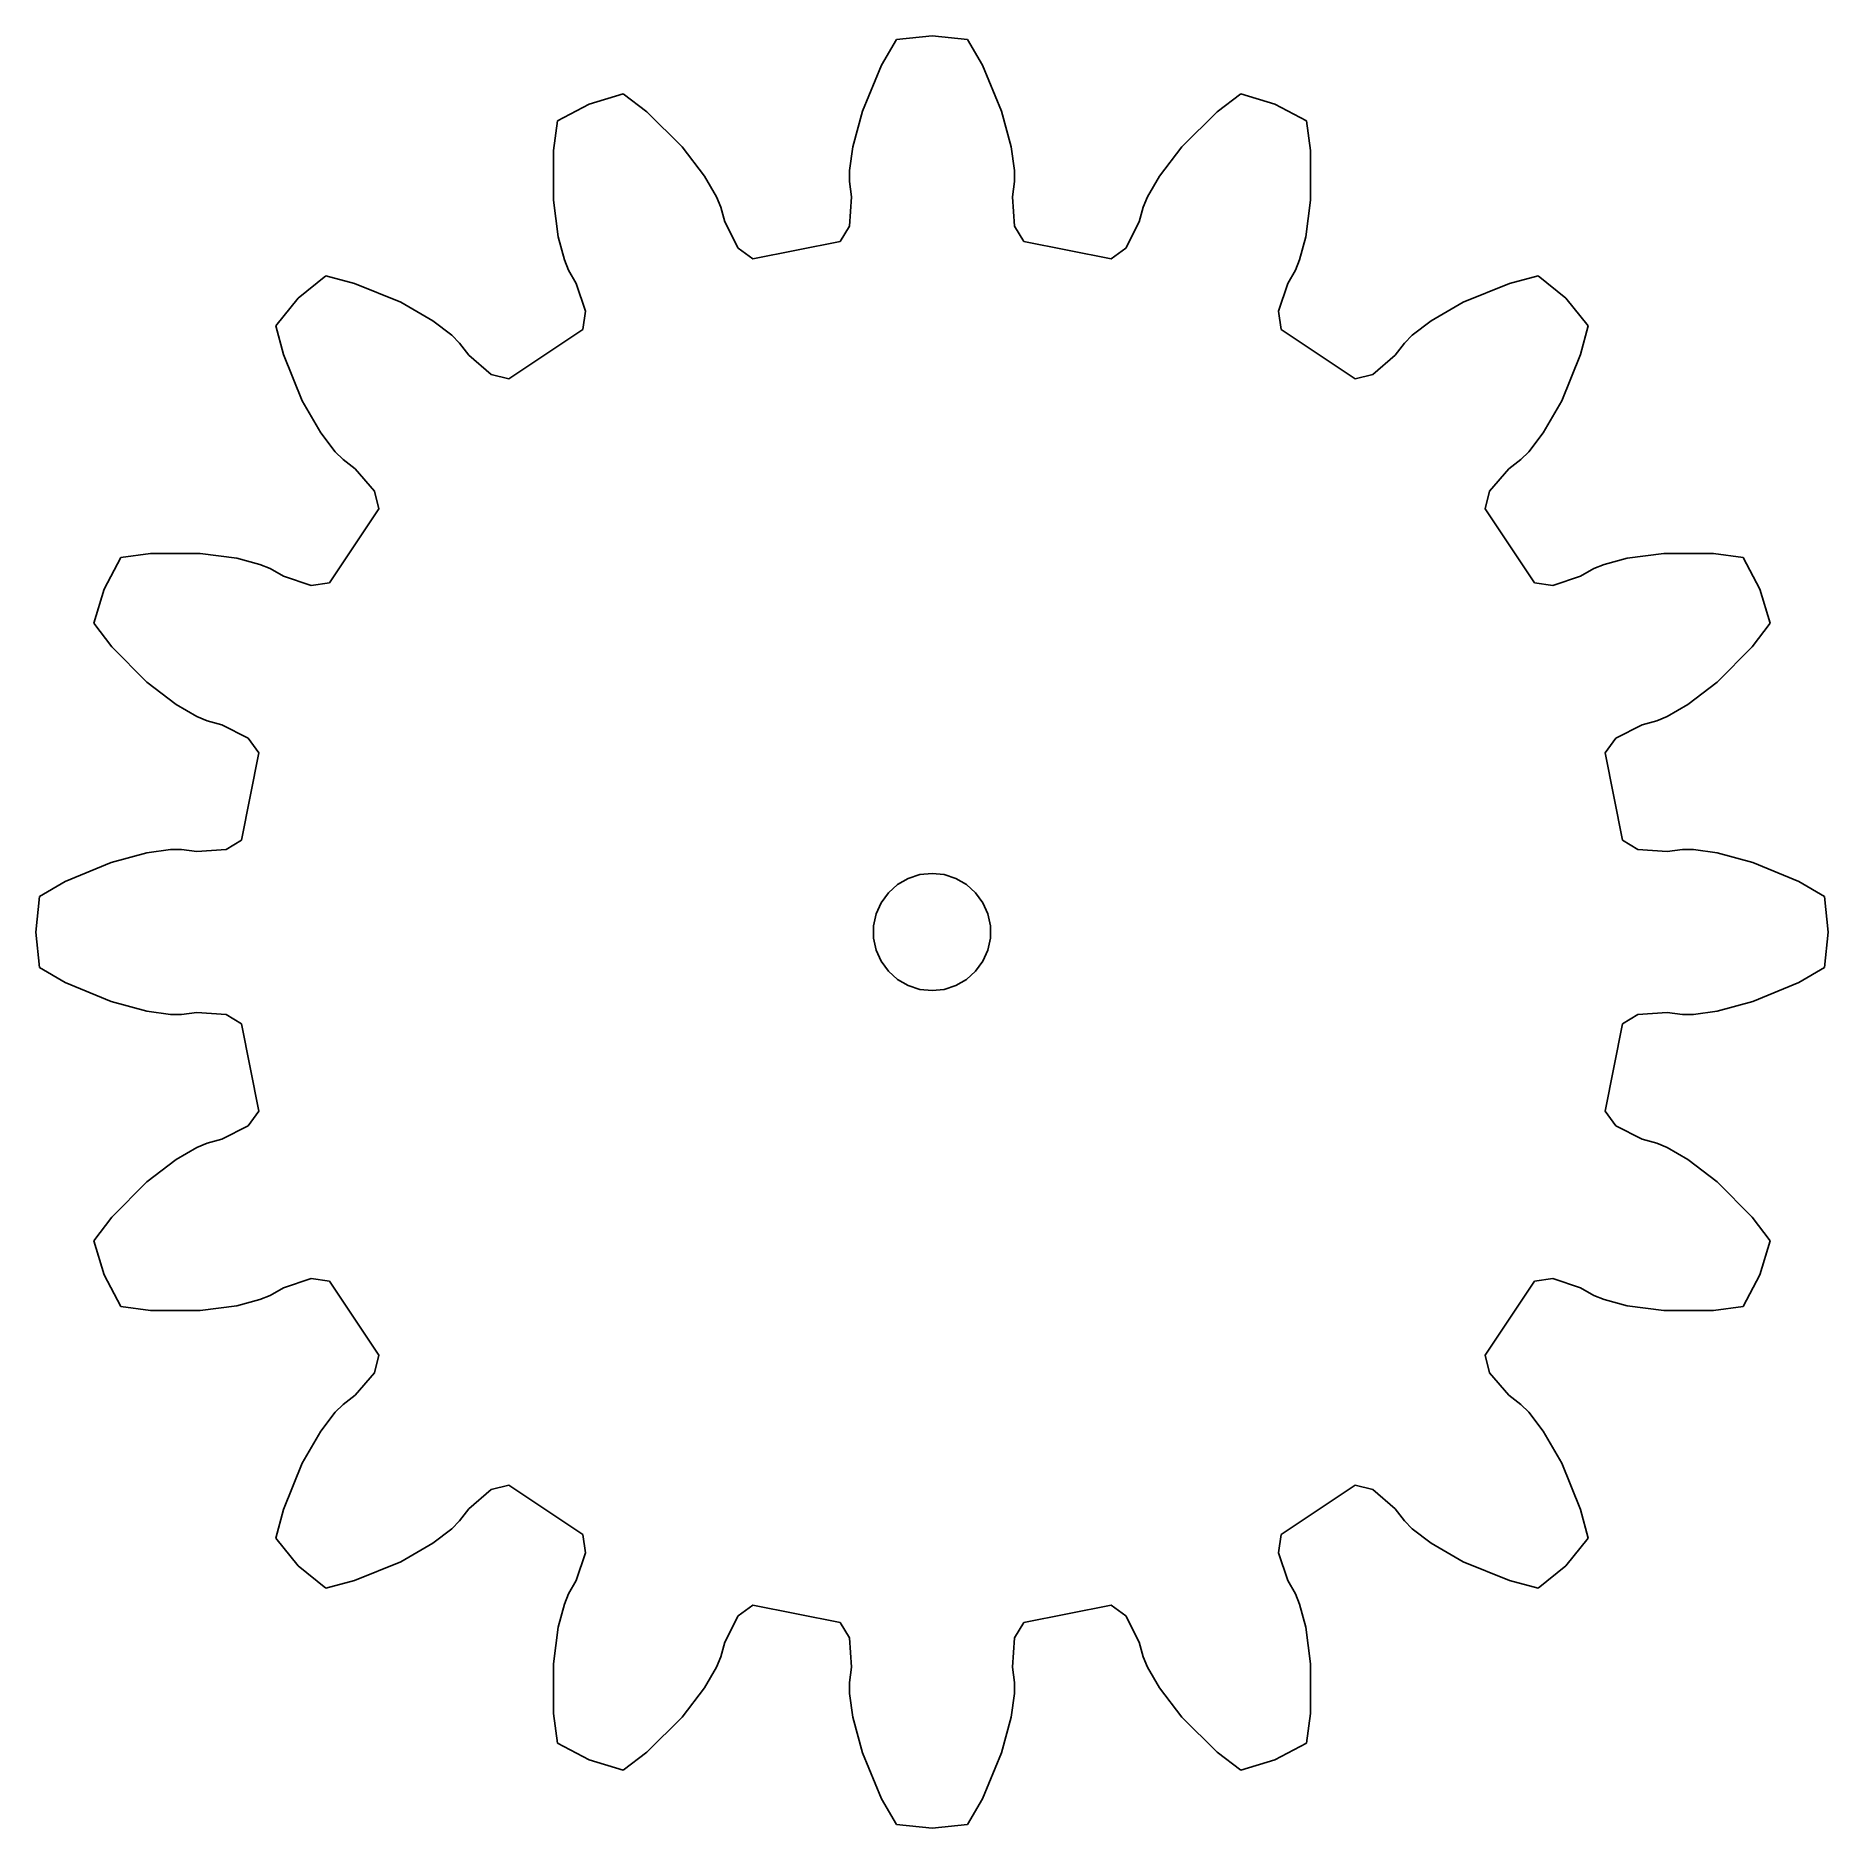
# Model space of a CAD drawing. Header units: metres. Extents: x -22.9 to 22.9, y -22.9 to 22.9.
import ezdxf

# ---------------------------------------------------------------- set-up
doc = ezdxf.new("R2010")
doc.units = ezdxf.units.M

msp = doc.modelspace()

# ---------------------------------------------------------------- linework, layer by layer
for p, q in [((0, 22.918), (-0.907, 22.829)), ((0.907, 22.829), (0, 22.918)), ((-0.907, 22.829), (-1.289, 22.171)), ((1.289, 22.171), (0.907, 22.829)), ((-1.289, 22.171), (-1.779, 20.995)), ((1.779, 20.995), (1.289, 22.171)), ((-8.77, 21.174), (-9.575, 20.744)), ((-7.898, 21.438), (-8.77, 21.174)), ((-7.294, 20.977), (-7.898, 21.438)), ((7.898, 21.438), (7.294, 20.977)), ((8.77, 21.174), (7.898, 21.438)), ((9.575, 20.744), (8.77, 21.174)), ((-9.575, 20.744), (-9.676, 19.99)), ((-6.39, 20.078), (-7.294, 20.977)), ((-1.779, 20.995), (-2.026, 20.084)), ((2.026, 20.084), (1.779, 20.995)), ((7.294, 20.977), (6.39, 20.078)), ((9.676, 19.99), (9.575, 20.744)), ((-9.676, 19.99), (-9.678, 18.716)), ((-5.814, 19.331), (-6.39, 20.078)), ((-2.026, 20.084), (-2.107, 19.477)), ((2.107, 19.477), (2.026, 20.084)), ((6.39, 20.078), (5.814, 19.331)), ((9.678, 18.716), (9.676, 19.99)), ((-5.507, 18.8), (-5.814, 19.331)), ((-2.107, 19.477), (-2.108, 19.195)), ((2.108, 19.195), (2.107, 19.477)), ((5.814, 19.331), (5.507, 18.8)), ((-5.398, 18.54), (-5.507, 18.8)), ((-2.057, 18.805), (-2.11, 18.055)), ((-2.108, 19.195), (-2.057, 18.805)), ((2.057, 18.805), (2.108, 19.195)), ((2.11, 18.055), (2.057, 18.805)), ((5.507, 18.8), (5.398, 18.54)), ((-9.678, 18.716), (-9.557, 17.78)), ((-5.295, 18.161), (-5.398, 18.54)), ((5.398, 18.54), (5.295, 18.161)), ((9.557, 17.78), (9.678, 18.716)), ((-4.96, 17.488), (-5.295, 18.161)), ((-2.11, 18.055), (-2.351, 17.656)), ((2.351, 17.656), (2.11, 18.055)), ((5.295, 18.161), (4.96, 17.488)), ((-9.557, 17.78), (-9.4, 17.188)), ((-4.584, 17.212), (-4.96, 17.488)), ((-2.351, 17.656), (-4.584, 17.212)), ((4.584, 17.212), (2.351, 17.656)), ((4.96, 17.488), (4.584, 17.212)), ((9.4, 17.188), (9.557, 17.78)), ((-9.4, 17.188), (-9.293, 16.927)), ((9.293, 16.927), (9.4, 17.188)), ((-15.501, 16.784), (-16.206, 16.206)), ((-14.766, 16.589), (-15.501, 16.784)), ((-13.587, 16.104), (-14.766, 16.589)), ((-9.293, 16.927), (-9.097, 16.586)), ((-9.097, 16.586), (-8.859, 15.873)), ((8.859, 15.873), (9.097, 16.586)), ((9.097, 16.586), (9.293, 16.927)), ((14.766, 16.589), (13.587, 16.104)), ((15.501, 16.784), (14.766, 16.589)), ((16.206, 16.206), (15.501, 16.784)), ((-16.206, 16.206), (-16.784, 15.501)), ((-12.769, 15.634), (-13.587, 16.104)), ((13.587, 16.104), (12.769, 15.634)), ((16.784, 15.501), (16.206, 16.206)), ((-12.282, 15.262), (-12.769, 15.634)), ((-8.859, 15.873), (-8.929, 15.412)), ((8.929, 15.412), (8.859, 15.873)), ((12.769, 15.634), (12.282, 15.262)), ((-16.784, 15.501), (-16.589, 14.766)), ((-12.082, 15.063), (-12.282, 15.262)), ((-8.929, 15.412), (-10.822, 14.147)), ((10.822, 14.147), (8.929, 15.412)), ((12.282, 15.262), (12.082, 15.063)), ((16.589, 14.766), (16.784, 15.501)), ((-16.589, 14.766), (-16.104, 13.587)), ((-11.842, 14.752), (-12.082, 15.063)), ((-11.275, 14.259), (-11.842, 14.752)), ((11.842, 14.752), (11.275, 14.259)), ((12.082, 15.063), (11.842, 14.752)), ((16.104, 13.587), (16.589, 14.766)), ((-10.822, 14.147), (-11.275, 14.259)), ((11.275, 14.259), (10.822, 14.147)), ((-16.104, 13.587), (-15.634, 12.769)), ((15.634, 12.769), (16.104, 13.587)), ((-15.634, 12.769), (-15.262, 12.282)), ((15.262, 12.282), (15.634, 12.769)), ((-15.262, 12.282), (-15.063, 12.082)), ((-15.063, 12.082), (-14.752, 11.842)), ((14.752, 11.842), (15.063, 12.082)), ((15.063, 12.082), (15.262, 12.282)), ((-14.752, 11.842), (-14.259, 11.275)), ((14.259, 11.275), (14.752, 11.842)), ((-14.259, 11.275), (-14.147, 10.822)), ((14.147, 10.822), (14.259, 11.275)), ((-14.147, 10.822), (-15.412, 8.929)), ((15.412, 8.929), (14.147, 10.822)), ((-19.99, 9.676), (-20.744, 9.575)), ((-18.716, 9.678), (-19.99, 9.676)), ((-17.78, 9.557), (-18.716, 9.678)), ((18.716, 9.678), (17.78, 9.557)), ((19.99, 9.676), (18.716, 9.678)), ((20.744, 9.575), (19.99, 9.676)), ((-20.744, 9.575), (-21.174, 8.77)), ((-17.188, 9.4), (-17.78, 9.557)), ((-16.927, 9.293), (-17.188, 9.4)), ((-16.586, 9.097), (-16.927, 9.293)), ((16.927, 9.293), (16.586, 9.097)), ((17.188, 9.4), (16.927, 9.293)), ((17.78, 9.557), (17.188, 9.4)), ((21.174, 8.77), (20.744, 9.575)), ((-21.174, 8.77), (-21.438, 7.898)), ((-15.873, 8.859), (-16.586, 9.097)), ((-15.412, 8.929), (-15.873, 8.859)), ((15.873, 8.859), (15.412, 8.929)), ((16.586, 9.097), (15.873, 8.859)), ((21.438, 7.898), (21.174, 8.77)), ((-21.438, 7.898), (-20.977, 7.294)), ((20.977, 7.294), (21.438, 7.898)), ((-20.977, 7.294), (-20.078, 6.39)), ((20.078, 6.39), (20.977, 7.294)), ((-20.078, 6.39), (-19.331, 5.814)), ((19.331, 5.814), (20.078, 6.39)), ((-19.331, 5.814), (-18.8, 5.507)), ((-18.8, 5.507), (-18.54, 5.398)), ((18.54, 5.398), (18.8, 5.507)), ((18.8, 5.507), (19.331, 5.814)), ((-18.54, 5.398), (-18.161, 5.295)), ((-18.161, 5.295), (-17.488, 4.96)), ((17.488, 4.96), (18.161, 5.295)), ((18.161, 5.295), (18.54, 5.398)), ((-17.212, 4.584), (-17.656, 2.351)), ((-17.488, 4.96), (-17.212, 4.584)), ((17.212, 4.584), (17.488, 4.96)), ((17.656, 2.351), (17.212, 4.584)), ((-17.656, 2.351), (-18.055, 2.11)), ((18.055, 2.11), (17.656, 2.351)), ((-20.084, 2.026), (-20.995, 1.779)), ((-19.477, 2.107), (-20.084, 2.026)), ((-19.195, 2.108), (-19.477, 2.107)), ((-18.805, 2.057), (-19.195, 2.108)), ((-18.055, 2.11), (-18.805, 2.057)), ((18.805, 2.057), (18.055, 2.11)), ((19.195, 2.108), (18.805, 2.057)), ((19.477, 2.107), (19.195, 2.108)), ((20.084, 2.026), (19.477, 2.107)), ((20.995, 1.779), (20.084, 2.026)), ((-20.995, 1.779), (-22.171, 1.289)), ((-0.61, 1.37), (-0.312, 1.467)), ((-0.312, 1.467), (0, 1.5)), ((0, 1.5), (0.312, 1.467)), ((0.312, 1.467), (0.61, 1.37)), ((22.171, 1.289), (20.995, 1.779)), ((-22.171, 1.289), (-22.829, 0.907)), ((-1.299, 0.75), (-1.115, 1.004)), ((-1.115, 1.004), (-0.882, 1.214)), ((-0.882, 1.214), (-0.61, 1.37)), ((0.61, 1.37), (0.882, 1.214)), ((0.882, 1.214), (1.115, 1.004)), ((1.115, 1.004), (1.299, 0.75)), ((22.829, 0.907), (22.171, 1.289)), ((-22.829, 0.907), (-22.918, 0)), ((-1.492, 0.157), (-1.427, 0.464)), ((-1.427, 0.464), (-1.299, 0.75)), ((1.299, 0.75), (1.427, 0.464)), ((1.427, 0.464), (1.492, 0.157)), ((22.918, 0), (22.829, 0.907)), ((-22.918, 0), (-22.829, -0.907)), ((-1.492, -0.157), (-1.492, 0.157)), ((1.492, 0.157), (1.492, -0.157)), ((-1.427, -0.464), (-1.492, -0.157)), ((1.492, -0.157), (1.427, -0.464)), ((22.829, -0.907), (22.918, 0)), ((-22.829, -0.907), (-22.171, -1.289)), ((-1.299, -0.75), (-1.427, -0.464)), ((-1.115, -1.004), (-1.299, -0.75)), ((1.299, -0.75), (1.115, -1.004)), ((1.427, -0.464), (1.299, -0.75)), ((22.171, -1.289), (22.829, -0.907)), ((-22.171, -1.289), (-20.995, -1.779)), ((-0.882, -1.214), (-1.115, -1.004)), ((-0.61, -1.37), (-0.882, -1.214)), ((-0.312, -1.467), (-0.61, -1.37)), ((0.61, -1.37), (0.312, -1.467)), ((0.882, -1.214), (0.61, -1.37)), ((1.115, -1.004), (0.882, -1.214)), ((20.995, -1.779), (22.171, -1.289)), ((-20.995, -1.779), (-20.084, -2.026)), ((0, -1.5), (-0.312, -1.467)), ((0.312, -1.467), (0, -1.5)), ((20.084, -2.026), (20.995, -1.779)), ((-20.084, -2.026), (-19.477, -2.107)), ((-19.477, -2.107), (-19.195, -2.108)), ((-19.195, -2.108), (-18.805, -2.057)), ((-18.805, -2.057), (-18.055, -2.11)), ((-18.055, -2.11), (-17.656, -2.351)), ((17.656, -2.351), (18.055, -2.11)), ((18.055, -2.11), (18.805, -2.057)), ((18.805, -2.057), (19.195, -2.108)), ((19.195, -2.108), (19.477, -2.107)), ((19.477, -2.107), (20.084, -2.026)), ((-17.656, -2.351), (-17.212, -4.584)), ((17.212, -4.584), (17.656, -2.351)), ((-17.488, -4.96), (-18.161, -5.295)), ((-17.212, -4.584), (-17.488, -4.96)), ((17.488, -4.96), (17.212, -4.584)), ((18.161, -5.295), (17.488, -4.96)), ((-18.54, -5.398), (-18.8, -5.507)), ((-18.161, -5.295), (-18.54, -5.398)), ((18.54, -5.398), (18.161, -5.295)), ((18.8, -5.507), (18.54, -5.398)), ((-19.331, -5.814), (-20.078, -6.39)), ((-18.8, -5.507), (-19.331, -5.814)), ((19.331, -5.814), (18.8, -5.507)), ((20.078, -6.39), (19.331, -5.814)), ((-20.078, -6.39), (-20.977, -7.294)), ((20.977, -7.294), (20.078, -6.39)), ((-20.977, -7.294), (-21.438, -7.898)), ((21.438, -7.898), (20.977, -7.294)), ((-21.438, -7.898), (-21.174, -8.77)), ((21.174, -8.77), (21.438, -7.898)), ((-21.174, -8.77), (-20.744, -9.575)), ((-16.927, -9.293), (-16.586, -9.097)), ((-16.586, -9.097), (-15.873, -8.859)), ((-15.873, -8.859), (-15.412, -8.929)), ((-15.412, -8.929), (-14.147, -10.822)), ((14.147, -10.822), (15.412, -8.929)), ((15.412, -8.929), (15.873, -8.859)), ((15.873, -8.859), (16.586, -9.097)), ((16.586, -9.097), (16.927, -9.293)), ((20.744, -9.575), (21.174, -8.77)), ((-20.744, -9.575), (-19.99, -9.676)), ((-18.716, -9.678), (-17.78, -9.557)), ((-17.78, -9.557), (-17.188, -9.4)), ((-17.188, -9.4), (-16.927, -9.293)), ((16.927, -9.293), (17.188, -9.4)), ((17.188, -9.4), (17.78, -9.557)), ((17.78, -9.557), (18.716, -9.678)), ((19.99, -9.676), (20.744, -9.575)), ((-19.99, -9.676), (-18.716, -9.678)), ((18.716, -9.678), (19.99, -9.676)), ((-14.147, -10.822), (-14.259, -11.275)), ((14.259, -11.275), (14.147, -10.822)), ((-14.259, -11.275), (-14.752, -11.842)), ((14.752, -11.842), (14.259, -11.275)), ((-14.752, -11.842), (-15.063, -12.082)), ((15.063, -12.082), (14.752, -11.842)), ((-15.262, -12.282), (-15.634, -12.769)), ((-15.063, -12.082), (-15.262, -12.282)), ((15.262, -12.282), (15.063, -12.082)), ((15.634, -12.769), (15.262, -12.282)), ((-15.634, -12.769), (-16.104, -13.587)), ((16.104, -13.587), (15.634, -12.769)), ((-16.104, -13.587), (-16.589, -14.766)), ((16.589, -14.766), (16.104, -13.587)), ((-11.275, -14.259), (-10.822, -14.147)), ((-10.822, -14.147), (-8.929, -15.412)), ((8.929, -15.412), (10.822, -14.147)), ((10.822, -14.147), (11.275, -14.259)), ((-11.842, -14.752), (-11.275, -14.259)), ((11.275, -14.259), (11.842, -14.752)), ((-16.589, -14.766), (-16.784, -15.501)), ((-12.282, -15.262), (-12.082, -15.063)), ((-12.082, -15.063), (-11.842, -14.752)), ((11.842, -14.752), (12.082, -15.063)), ((12.082, -15.063), (12.282, -15.262)), ((16.784, -15.501), (16.589, -14.766)), ((-16.784, -15.501), (-16.206, -16.206)), ((-12.769, -15.634), (-12.282, -15.262)), ((-8.929, -15.412), (-8.859, -15.873)), ((8.859, -15.873), (8.929, -15.412)), ((12.282, -15.262), (12.769, -15.634)), ((16.206, -16.206), (16.784, -15.501)), ((-13.587, -16.104), (-12.769, -15.634)), ((-8.859, -15.873), (-9.097, -16.586)), ((9.097, -16.586), (8.859, -15.873)), ((12.769, -15.634), (13.587, -16.104)), ((-16.206, -16.206), (-15.501, -16.784)), ((-14.766, -16.589), (-13.587, -16.104)), ((13.587, -16.104), (14.766, -16.589)), ((15.501, -16.784), (16.206, -16.206)), ((-15.501, -16.784), (-14.766, -16.589)), ((-9.293, -16.927), (-9.4, -17.188)), ((-9.097, -16.586), (-9.293, -16.927)), ((9.293, -16.927), (9.097, -16.586)), ((9.4, -17.188), (9.293, -16.927)), ((14.766, -16.589), (15.501, -16.784)), ((-9.4, -17.188), (-9.557, -17.78)), ((-4.96, -17.488), (-4.584, -17.212)), ((-4.584, -17.212), (-2.351, -17.656)), ((2.351, -17.656), (4.584, -17.212)), ((4.584, -17.212), (4.96, -17.488)), ((9.557, -17.78), (9.4, -17.188)), ((-9.557, -17.78), (-9.678, -18.716)), ((-5.295, -18.161), (-4.96, -17.488)), ((-2.351, -17.656), (-2.11, -18.055)), ((2.11, -18.055), (2.351, -17.656)), ((4.96, -17.488), (5.295, -18.161)), ((9.678, -18.716), (9.557, -17.78)), ((-5.398, -18.54), (-5.295, -18.161)), ((-2.11, -18.055), (-2.057, -18.805)), ((2.057, -18.805), (2.11, -18.055)), ((5.295, -18.161), (5.398, -18.54)), ((-9.678, -18.716), (-9.676, -19.99)), ((-5.507, -18.8), (-5.398, -18.54)), ((5.398, -18.54), (5.507, -18.8)), ((9.676, -19.99), (9.678, -18.716)), ((-5.814, -19.331), (-5.507, -18.8)), ((-2.057, -18.805), (-2.108, -19.195)), ((-2.108, -19.195), (-2.107, -19.477)), ((2.108, -19.195), (2.057, -18.805)), ((2.107, -19.477), (2.108, -19.195)), ((5.507, -18.8), (5.814, -19.331)), ((-6.39, -20.078), (-5.814, -19.331)), ((-2.107, -19.477), (-2.026, -20.084)), ((2.026, -20.084), (2.107, -19.477)), ((5.814, -19.331), (6.39, -20.078)), ((-9.676, -19.99), (-9.575, -20.744)), ((-7.294, -20.977), (-6.39, -20.078)), ((-2.026, -20.084), (-1.779, -20.995)), ((1.779, -20.995), (2.026, -20.084)), ((6.39, -20.078), (7.294, -20.977)), ((9.575, -20.744), (9.676, -19.99)), ((-9.575, -20.744), (-8.77, -21.174)), ((-7.898, -21.438), (-7.294, -20.977)), ((-1.779, -20.995), (-1.289, -22.171)), ((1.289, -22.171), (1.779, -20.995)), ((7.294, -20.977), (7.898, -21.438)), ((8.77, -21.174), (9.575, -20.744)), ((-8.77, -21.174), (-7.898, -21.438)), ((7.898, -21.438), (8.77, -21.174)), ((-1.289, -22.171), (-0.907, -22.829)), ((0.907, -22.829), (1.289, -22.171)), ((-0.907, -22.829), (0, -22.918)), ((0, -22.918), (0.907, -22.829))]:
    msp.add_line(p, q)

doc.saveas('drawing.dxf')
